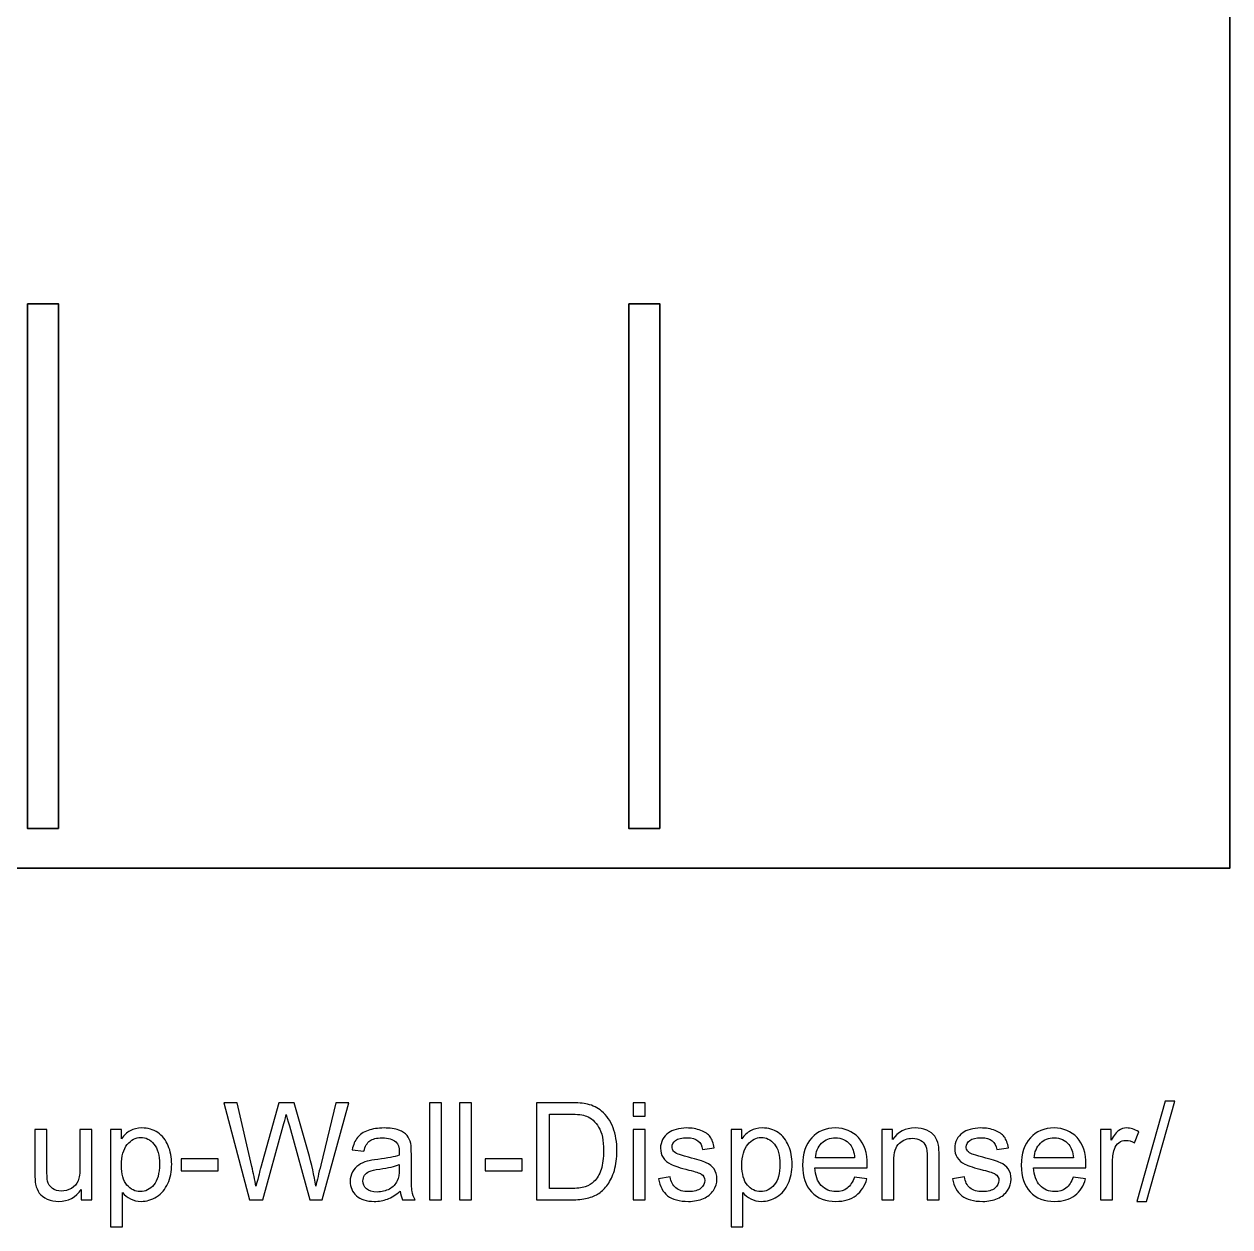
# Model space of a CAD drawing. Header units: centimetres. Extents: x -25 to 25, y -18.5 to 14.8.
# Drawn here: x 12.65 to 25.01, y -18.51 to -6.18 of the extents above; entities that cross this region are included whole.
import ezdxf

# ---------------------------------------------------------------- set-up
doc = ezdxf.new("R2010")
doc.units = ezdxf.units.CM
doc.header["$MEASUREMENT"] = 0
doc.layers.add('layer 1', color=7, linetype='Continuous')

msp = doc.modelspace()

# ---------------------------------------------------------------- linework, layer by layer
at = {"layer": 'layer 1', "color": 242, "lineweight": 35}
for points in [[(0.67501, 11.82863), (0.67501, 11.82863), (25.0088, 11.82863), (25.0088, 11.82863), (25.0088, 11.82863), (25.0088, 11.82863), (25.0088, -14.82707), (25.0088, -14.82707), (25.0088, -14.82707), (25.0088, -14.82707), (0.67501, -14.82707), (0.67501, -14.82707), (0.67501, -14.82707), (0.67501, -14.82707), (0.67501, 11.82863), (0.67501, 11.82863)], [(12.68304, -9.04319), (12.68304, -9.04319), (13.00078, -9.04319), (13.00078, -9.04319), (13.00078, -9.04319), (13.00078, -9.04319), (13.00078, -14.42004), (13.00078, -14.42004), (13.00078, -14.42004), (13.00078, -14.42004), (12.68304, -14.42004), (12.68304, -14.42004), (12.68304, -14.42004), (12.68304, -14.42004), (12.68304, -9.04319), (12.68304, -9.04319)], [(18.84717, -9.04319), (18.84717, -9.04319), (19.1649, -9.04319), (19.1649, -9.04319), (19.1649, -9.04319), (19.1649, -9.04319), (19.1649, -14.42004), (19.1649, -14.42004), (19.1649, -14.42004), (19.1649, -14.42004), (18.84717, -14.42004), (18.84717, -14.42004), (18.84717, -14.42004), (18.84717, -14.42004), (18.84717, -9.04319), (18.84717, -9.04319)]]:
    msp.add_open_spline(points, degree=3, knots=[0, 0, 0, 0, 0.2, 0.2, 0.2, 0.2, 0.4, 0.4, 0.4, 0.4, 0.6, 0.6, 0.6, 0.6, 1, 1, 1, 1], dxfattribs=at)
at = {"layer": 'layer 1', "color": 250}
for points, knots in [([(14.95903, -18.22838), (14.95903, -18.22838), (14.69692, -17.23277), (14.69692, -17.23277), (14.69692, -17.23277), (14.69692, -17.23277), (14.83365, -17.23277), (14.83365, -17.23277), (14.83365, -17.23277), (14.83365, -17.23277), (14.9829, -17.88562), (14.9829, -17.88562), (14.9829, -17.88562), (14.99912, -17.95398), (15.01349, -18.02189), (15.02577, -18.0891), (15.02577, -18.0891), (15.05196, -17.98295), (15.06726, -17.92177), (15.07166, -17.90555), (15.07166, -17.90555), (15.07166, -17.90555), (15.25985, -17.23277), (15.25985, -17.23277), (15.25985, -17.23277), (15.25985, -17.23277), (15.4186, -17.23277), (15.4186, -17.23277), (15.4186, -17.23277), (15.4186, -17.23277), (15.56136, -17.73683), (15.56136, -17.73683), (15.56136, -17.73683), (15.59635, -17.86198), (15.62231, -17.97948), (15.63899, -18.0891), (15.63899, -18.0891), (15.6522, -18.02629), (15.66912, -17.95422), (15.68975, -17.87287), (15.68975, -17.87287), (15.68975, -17.87287), (15.84525, -17.23277), (15.84525, -17.23277), (15.84525, -17.23277), (15.84525, -17.23277), (15.97759, -17.23277), (15.97759, -17.23277), (15.97759, -17.23277), (15.97759, -17.23277), (15.70504, -18.22838), (15.70504, -18.22838), (15.70504, -18.22838), (15.70504, -18.22838), (15.57688, -18.22838), (15.57688, -18.22838), (15.57688, -18.22838), (15.57688, -18.22838), (15.36807, -17.46985), (15.36807, -17.46985), (15.36807, -17.46985), (15.35046, -17.40635), (15.3398, -17.36742), (15.33586, -17.35305), (15.33586, -17.35305), (15.3245, -17.39847), (15.31431, -17.43741), (15.3055, -17.46962), (15.3055, -17.46962), (15.3055, -17.46962), (15.09669, -18.22838), (15.09669, -18.22838), (15.09669, -18.22838), (15.09669, -18.22838), (14.95903, -18.22838), (14.95903, -18.22838)], [0, 0, 0, 0, 0.05, 0.05, 0.05, 0.05, 0.1, 0.1, 0.1, 0.1, 0.15, 0.15, 0.15, 0.15, 0.2, 0.2, 0.2, 0.2, 0.25, 0.25, 0.25, 0.25, 0.3, 0.3, 0.3, 0.3, 0.35, 0.35, 0.35, 0.35, 0.4, 0.4, 0.4, 0.4, 0.45, 0.45, 0.45, 0.45, 0.5, 0.5, 0.5, 0.5, 0.55, 0.55, 0.55, 0.55, 0.6, 0.6, 0.6, 0.6, 0.65, 0.65, 0.65, 0.65, 0.7, 0.7, 0.7, 0.7, 0.75, 0.75, 0.75, 0.75, 0.8, 0.8, 0.8, 0.8, 0.85, 0.85, 0.85, 0.85, 0.9, 0.9, 0.9, 0.9, 1, 1, 1, 1]), ([(16.80332, -18.22838), (16.80332, -18.22838), (16.80332, -17.23277), (16.80332, -17.23277), (16.80332, -17.23277), (16.80332, -17.23277), (16.92569, -17.23277), (16.92569, -17.23277), (16.92569, -17.23277), (16.92569, -17.23277), (16.92569, -18.22838), (16.92569, -18.22838), (16.92569, -18.22838), (16.92569, -18.22838), (16.80332, -18.22838), (16.80332, -18.22838)], [0, 0, 0, 0, 0.2, 0.2, 0.2, 0.2, 0.4, 0.4, 0.4, 0.4, 0.6, 0.6, 0.6, 0.6, 1, 1, 1, 1]), ([(17.11225, -18.22838), (17.11225, -18.22838), (17.11225, -17.23277), (17.11225, -17.23277), (17.11225, -17.23277), (17.11225, -17.23277), (17.23462, -17.23277), (17.23462, -17.23277), (17.23462, -17.23277), (17.23462, -17.23277), (17.23462, -18.22838), (17.23462, -18.22838), (17.23462, -18.22838), (17.23462, -18.22838), (17.11225, -18.22838), (17.11225, -18.22838)], [0, 0, 0, 0, 0.2, 0.2, 0.2, 0.2, 0.4, 0.4, 0.4, 0.4, 0.6, 0.6, 0.6, 0.6, 1, 1, 1, 1]), ([(17.9023, -18.22838), (17.9023, -18.22838), (17.9023, -17.23277), (17.9023, -17.23277), (17.9023, -17.23277), (17.9023, -17.23277), (18.24529, -17.23277), (18.24529, -17.23277), (18.24529, -17.23277), (18.3227, -17.23277), (18.3818, -17.2374), (18.42259, -17.2469), (18.42259, -17.2469), (18.4796, -17.26011), (18.52827, -17.28399), (18.56859, -17.31828), (18.56859, -17.31828), (18.6212, -17.36278), (18.66037, -17.41933), (18.68632, -17.48839), (18.68632, -17.48839), (18.71251, -17.55745), (18.72549, -17.63648), (18.72549, -17.72524), (18.72549, -17.72524), (18.72549, -17.8008), (18.71668, -17.86777), (18.69907, -17.92617), (18.69907, -17.92617), (18.68145, -17.98458), (18.65874, -18.03301), (18.63116, -18.07125), (18.63116, -18.07125), (18.60335, -18.10949), (18.57323, -18.13962), (18.54032, -18.1614), (18.54032, -18.1614), (18.50764, -18.18342), (18.46801, -18.20011), (18.42166, -18.21146), (18.42166, -18.21146), (18.37508, -18.22282), (18.32177, -18.22838), (18.26152, -18.22838), (18.26152, -18.22838), (18.26152, -18.22838), (17.9023, -18.22838), (17.9023, -18.22838)], [0, 0, 0, 0, 0.07692308, 0.07692308, 0.07692308, 0.07692308, 0.15384615, 0.15384615, 0.15384615, 0.15384615, 0.23076923, 0.23076923, 0.23076923, 0.23076923, 0.30769231, 0.30769231, 0.30769231, 0.30769231, 0.38461538, 0.38461538, 0.38461538, 0.38461538, 0.46153846, 0.46153846, 0.46153846, 0.46153846, 0.53846154, 0.53846154, 0.53846154, 0.53846154, 0.61538462, 0.61538462, 0.61538462, 0.61538462, 0.69230769, 0.69230769, 0.69230769, 0.69230769, 0.76923077, 0.76923077, 0.76923077, 0.76923077, 0.84615385, 0.84615385, 0.84615385, 0.84615385, 1, 1, 1, 1]), ([(18.89119, -17.37182), (18.89119, -17.37182), (18.89119, -17.23277), (18.89119, -17.23277), (18.89119, -17.23277), (18.89119, -17.23277), (19.01356, -17.23277), (19.01356, -17.23277), (19.01356, -17.23277), (19.01356, -17.23277), (19.01356, -17.37182), (19.01356, -17.37182), (19.01356, -17.37182), (19.01356, -17.37182), (18.89119, -17.37182), (18.89119, -17.37182)], [0, 0, 0, 0, 0.2, 0.2, 0.2, 0.2, 0.4, 0.4, 0.4, 0.4, 0.6, 0.6, 0.6, 0.6, 1, 1, 1, 1]), ([(24.05535, -18.24507), (24.05535, -18.24507), (24.34458, -17.21608), (24.34458, -17.21608), (24.34458, -17.21608), (24.34458, -17.21608), (24.44307, -17.21608), (24.44307, -17.21608), (24.44307, -17.21608), (24.44307, -17.21608), (24.15385, -18.24507), (24.15385, -18.24507), (24.15385, -18.24507), (24.15385, -18.24507), (24.05535, -18.24507), (24.05535, -18.24507)], [0, 0, 0, 0, 0.2, 0.2, 0.2, 0.2, 0.4, 0.4, 0.4, 0.4, 0.6, 0.6, 0.6, 0.6, 1, 1, 1, 1]), ([(18.0344, -18.11158), (18.0344, -18.11158), (18.24669, -18.11158), (18.24669, -18.11158), (18.24669, -18.11158), (18.31227, -18.11158), (18.36372, -18.10555), (18.40103, -18.09327), (18.40103, -18.09327), (18.43835, -18.08098), (18.46801, -18.06384), (18.49026, -18.04159), (18.49026, -18.04159), (18.52131, -18.0103), (18.54565, -17.96812), (18.56303, -17.91528), (18.56303, -17.91528), (18.58041, -17.86244), (18.58922, -17.79848), (18.58922, -17.72316), (18.58922, -17.72316), (18.58922, -17.61887), (18.57207, -17.53868), (18.538, -17.4826), (18.538, -17.4826), (18.50393, -17.42651), (18.46245, -17.38897), (18.41355, -17.36997), (18.41355, -17.36997), (18.37832, -17.35629), (18.32154, -17.34957), (18.24321, -17.34957), (18.24321, -17.34957), (18.24321, -17.34957), (18.0344, -17.34957), (18.0344, -17.34957), (18.0344, -17.34957), (18.0344, -17.34957), (18.0344, -18.11158), (18.0344, -18.11158)], [0, 0, 0, 0, 0.09090909, 0.09090909, 0.09090909, 0.09090909, 0.18181818, 0.18181818, 0.18181818, 0.18181818, 0.27272727, 0.27272727, 0.27272727, 0.27272727, 0.36363636, 0.36363636, 0.36363636, 0.36363636, 0.45454545, 0.45454545, 0.45454545, 0.45454545, 0.54545455, 0.54545455, 0.54545455, 0.54545455, 0.63636364, 0.63636364, 0.63636364, 0.63636364, 0.72727273, 0.72727273, 0.72727273, 0.72727273, 0.81818182, 0.81818182, 0.81818182, 0.81818182, 1, 1, 1, 1]), ([(13.23363, -18.22838), (13.23363, -18.22838), (13.23363, -18.12108), (13.23363, -18.12108), (13.23363, -18.12108), (13.17755, -18.20289), (13.10153, -18.24368), (13.00535, -18.24368), (13.00535, -18.24368), (12.96294, -18.24368), (12.92331, -18.23556), (12.88646, -18.21934), (12.88646, -18.21934), (12.84962, -18.20289), (12.82227, -18.18249), (12.80442, -18.15793), (12.80442, -18.15793), (12.78658, -18.13313), (12.77406, -18.103), (12.76688, -18.06731), (12.76688, -18.06731), (12.76201, -18.04321), (12.75946, -18.0052), (12.75946, -17.95329), (12.75946, -17.95329), (12.75946, -17.95329), (12.75946, -17.5067), (12.75946, -17.5067), (12.75946, -17.5067), (12.75946, -17.5067), (12.88183, -17.5067), (12.88183, -17.5067), (12.88183, -17.5067), (12.88183, -17.5067), (12.88183, -17.90601), (12.88183, -17.90601), (12.88183, -17.90601), (12.88183, -17.96974), (12.88438, -18.01285), (12.88925, -18.03487), (12.88925, -18.03487), (12.89689, -18.06708), (12.91312, -18.09211), (12.93815, -18.11042), (12.93815, -18.11042), (12.96294, -18.12873), (12.99353, -18.138), (13.03015, -18.138), (13.03015, -18.138), (13.06677, -18.138), (13.10107, -18.12873), (13.13305, -18.10995), (13.13305, -18.10995), (13.16503, -18.09118), (13.18774, -18.06546), (13.20119, -18.03324), (13.20119, -18.03324), (13.2144, -18.00103), (13.22112, -17.95398), (13.22112, -17.89257), (13.22112, -17.89257), (13.22112, -17.89257), (13.22112, -17.5067), (13.22112, -17.5067), (13.22112, -17.5067), (13.22112, -17.5067), (13.34348, -17.5067), (13.34348, -17.5067), (13.34348, -17.5067), (13.34348, -17.5067), (13.34348, -18.22838), (13.34348, -18.22838), (13.34348, -18.22838), (13.34348, -18.22838), (13.23363, -18.22838), (13.23363, -18.22838)], [0, 0, 0, 0, 0.05, 0.05, 0.05, 0.05, 0.1, 0.1, 0.1, 0.1, 0.15, 0.15, 0.15, 0.15, 0.2, 0.2, 0.2, 0.2, 0.25, 0.25, 0.25, 0.25, 0.3, 0.3, 0.3, 0.3, 0.35, 0.35, 0.35, 0.35, 0.4, 0.4, 0.4, 0.4, 0.45, 0.45, 0.45, 0.45, 0.5, 0.5, 0.5, 0.5, 0.55, 0.55, 0.55, 0.55, 0.6, 0.6, 0.6, 0.6, 0.65, 0.65, 0.65, 0.65, 0.7, 0.7, 0.7, 0.7, 0.75, 0.75, 0.75, 0.75, 0.8, 0.8, 0.8, 0.8, 0.85, 0.85, 0.85, 0.85, 0.9, 0.9, 0.9, 0.9, 1, 1, 1, 1]), ([(13.5356, -18.50509), (13.5356, -18.50509), (13.5356, -17.5067), (13.5356, -17.5067), (13.5356, -17.5067), (13.5356, -17.5067), (13.64685, -17.5067), (13.64685, -17.5067), (13.64685, -17.5067), (13.64685, -17.5067), (13.64685, -17.60149), (13.64685, -17.60149), (13.64685, -17.60149), (13.67303, -17.56487), (13.7027, -17.53729), (13.73584, -17.51898), (13.73584, -17.51898), (13.76875, -17.50067), (13.80884, -17.4914), (13.85589, -17.4914), (13.85589, -17.4914), (13.91753, -17.4914), (13.97176, -17.50716), (14.01881, -17.53891), (14.01881, -17.53891), (14.06586, -17.57043), (14.10131, -17.61516), (14.12542, -17.67264), (14.12542, -17.67264), (14.14929, -17.73034), (14.16134, -17.79338), (14.16134, -17.86221), (14.16134, -17.86221), (14.16134, -17.93568), (14.14813, -18.00196), (14.12171, -18.06105), (14.12171, -18.06105), (14.09529, -18.11992), (14.05682, -18.16511), (14.0063, -18.19663), (14.0063, -18.19663), (13.956, -18.22792), (13.90293, -18.24368), (13.84731, -18.24368), (13.84731, -18.24368), (13.80652, -18.24368), (13.76991, -18.2351), (13.73769, -18.21795), (13.73769, -18.21795), (13.70525, -18.2008), (13.67883, -18.17925), (13.65797, -18.15306), (13.65797, -18.15306), (13.65797, -18.15306), (13.65797, -18.50509), (13.65797, -18.50509), (13.65797, -18.50509), (13.65797, -18.50509), (13.5356, -18.50509), (13.5356, -18.50509)], [0, 0, 0, 0, 0.0625, 0.0625, 0.0625, 0.0625, 0.125, 0.125, 0.125, 0.125, 0.1875, 0.1875, 0.1875, 0.1875, 0.25, 0.25, 0.25, 0.25, 0.3125, 0.3125, 0.3125, 0.3125, 0.375, 0.375, 0.375, 0.375, 0.4375, 0.4375, 0.4375, 0.4375, 0.5, 0.5, 0.5, 0.5, 0.5625, 0.5625, 0.5625, 0.5625, 0.625, 0.625, 0.625, 0.625, 0.6875, 0.6875, 0.6875, 0.6875, 0.75, 0.75, 0.75, 0.75, 0.8125, 0.8125, 0.8125, 0.8125, 0.875, 0.875, 0.875, 0.875, 1, 1, 1, 1]), ([(16.50413, -18.138), (16.45871, -18.1767), (16.41491, -18.20381), (16.37296, -18.21981), (16.37296, -18.21981), (16.33101, -18.2358), (16.28605, -18.24368), (16.23785, -18.24368), (16.23785, -18.24368), (16.15859, -18.24368), (16.09764, -18.22444), (16.05499, -18.18574), (16.05499, -18.18574), (16.01235, -18.14727), (15.99103, -18.0979), (15.99103, -18.03788), (15.99103, -18.03788), (15.99103, -18.00265), (15.99914, -17.97044), (16.01513, -17.94124), (16.01513, -17.94124), (16.03135, -17.91204), (16.05244, -17.88886), (16.0784, -17.87125), (16.0784, -17.87125), (16.10459, -17.85363), (16.13379, -17.84019), (16.16647, -17.83115), (16.16647, -17.83115), (16.19057, -17.8249), (16.22695, -17.81887), (16.27539, -17.81285), (16.27539, -17.81285), (16.37412, -17.80126), (16.44712, -17.78712), (16.4937, -17.7709), (16.4937, -17.7709), (16.49417, -17.75421), (16.4944, -17.74355), (16.4944, -17.73915), (16.4944, -17.73915), (16.4944, -17.68955), (16.48281, -17.65456), (16.45963, -17.63416), (16.45963, -17.63416), (16.42835, -17.60659), (16.38176, -17.59291), (16.32012, -17.59291), (16.32012, -17.59291), (16.26241, -17.59291), (16.21977, -17.60311), (16.19242, -17.62327), (16.19242, -17.62327), (16.16484, -17.64343), (16.14468, -17.67912), (16.13147, -17.73057), (16.13147, -17.73057), (16.13147, -17.73057), (16.01189, -17.71389), (16.01189, -17.71389), (16.01189, -17.71389), (16.02278, -17.66267), (16.04062, -17.62119), (16.06565, -17.58967), (16.06565, -17.58967), (16.09068, -17.55815), (16.12684, -17.53405), (16.17411, -17.5169), (16.17411, -17.5169), (16.22116, -17.49998), (16.27609, -17.4914), (16.3382, -17.4914), (16.3382, -17.4914), (16.39984, -17.4914), (16.45013, -17.49859), (16.48883, -17.51319), (16.48883, -17.51319), (16.52731, -17.52779), (16.55581, -17.54587), (16.57389, -17.56788), (16.57389, -17.56788), (16.59197, -17.5899), (16.60471, -17.61771), (16.61213, -17.65131), (16.61213, -17.65131), (16.61607, -17.67217), (16.61815, -17.70972), (16.61815, -17.76371), (16.61815, -17.76371), (16.61815, -17.76371), (16.61815, -17.92594), (16.61815, -17.92594), (16.61815, -17.92594), (16.61815, -18.03927), (16.6207, -18.11088), (16.6258, -18.14124), (16.6258, -18.14124), (16.63067, -18.1716), (16.64087, -18.20057), (16.6557, -18.22838), (16.6557, -18.22838), (16.6557, -18.22838), (16.52777, -18.22838), (16.52777, -18.22838), (16.52777, -18.22838), (16.51549, -18.20266), (16.50761, -18.17253), (16.50413, -18.138)], [0, 0, 0, 0, 0.03571429, 0.03571429, 0.03571429, 0.03571429, 0.07142857, 0.07142857, 0.07142857, 0.07142857, 0.10714286, 0.10714286, 0.10714286, 0.10714286, 0.14285714, 0.14285714, 0.14285714, 0.14285714, 0.17857143, 0.17857143, 0.17857143, 0.17857143, 0.21428571, 0.21428571, 0.21428571, 0.21428571, 0.25, 0.25, 0.25, 0.25, 0.28571429, 0.28571429, 0.28571429, 0.28571429, 0.32142857, 0.32142857, 0.32142857, 0.32142857, 0.35714286, 0.35714286, 0.35714286, 0.35714286, 0.39285714, 0.39285714, 0.39285714, 0.39285714, 0.42857143, 0.42857143, 0.42857143, 0.42857143, 0.46428571, 0.46428571, 0.46428571, 0.46428571, 0.5, 0.5, 0.5, 0.5, 0.53571429, 0.53571429, 0.53571429, 0.53571429, 0.57142857, 0.57142857, 0.57142857, 0.57142857, 0.60714286, 0.60714286, 0.60714286, 0.60714286, 0.64285714, 0.64285714, 0.64285714, 0.64285714, 0.67857143, 0.67857143, 0.67857143, 0.67857143, 0.71428571, 0.71428571, 0.71428571, 0.71428571, 0.75, 0.75, 0.75, 0.75, 0.78571429, 0.78571429, 0.78571429, 0.78571429, 0.82142857, 0.82142857, 0.82142857, 0.82142857, 0.85714286, 0.85714286, 0.85714286, 0.85714286, 0.89285714, 0.89285714, 0.89285714, 0.89285714, 0.92857143, 0.92857143, 0.92857143, 0.92857143, 1, 1, 1, 1]), ([(18.89119, -18.22838), (18.89119, -18.22838), (18.89119, -17.5067), (18.89119, -17.5067), (18.89119, -17.5067), (18.89119, -17.5067), (19.01356, -17.5067), (19.01356, -17.5067), (19.01356, -17.5067), (19.01356, -17.5067), (19.01356, -18.22838), (19.01356, -18.22838), (19.01356, -18.22838), (19.01356, -18.22838), (18.89119, -18.22838), (18.89119, -18.22838)], [0, 0, 0, 0, 0.2, 0.2, 0.2, 0.2, 0.4, 0.4, 0.4, 0.4, 0.6, 0.6, 0.6, 0.6, 1, 1, 1, 1]), ([(19.15146, -18.01285), (19.15146, -18.01285), (19.27243, -17.99338), (19.27243, -17.99338), (19.27243, -17.99338), (19.27915, -18.04182), (19.29816, -18.0789), (19.32921, -18.10486), (19.32921, -18.10486), (19.36027, -18.13058), (19.40384, -18.14356), (19.45946, -18.14356), (19.45946, -18.14356), (19.51577, -18.14356), (19.55749, -18.1322), (19.58483, -18.10926), (19.58483, -18.10926), (19.61195, -18.08655), (19.62562, -18.05966), (19.62562, -18.02884), (19.62562, -18.02884), (19.62562, -18.00126), (19.61334, -17.97948), (19.58901, -17.96372), (19.58901, -17.96372), (19.57186, -17.95283), (19.53014, -17.93915), (19.46386, -17.92223), (19.46386, -17.92223), (19.3744, -17.89975), (19.31252, -17.88029), (19.27776, -17.86383), (19.27776, -17.86383), (19.24323, -17.84715), (19.21704, -17.82443), (19.1992, -17.79523), (19.1992, -17.79523), (19.18135, -17.76626), (19.17231, -17.73405), (19.17231, -17.69882), (19.17231, -17.69882), (19.17231, -17.66661), (19.17973, -17.63695), (19.19433, -17.6096), (19.19433, -17.6096), (19.20916, -17.58225), (19.22909, -17.55954), (19.25435, -17.54146), (19.25435, -17.54146), (19.27336, -17.52756), (19.29931, -17.51574), (19.33199, -17.506), (19.33199, -17.506), (19.3649, -17.49627), (19.3999, -17.4914), (19.43744, -17.4914), (19.43744, -17.4914), (19.49399, -17.4914), (19.54358, -17.49952), (19.58623, -17.51597), (19.58623, -17.51597), (19.6291, -17.53219), (19.66062, -17.55444), (19.68101, -17.58225), (19.68101, -17.58225), (19.70118, -17.61029), (19.71531, -17.64761), (19.72296, -17.69442), (19.72296, -17.69442), (19.72296, -17.69442), (19.60338, -17.71111), (19.60338, -17.71111), (19.60338, -17.71111), (19.59804, -17.67356), (19.58229, -17.64413), (19.55633, -17.62304), (19.55633, -17.62304), (19.53037, -17.60195), (19.49376, -17.59152), (19.44625, -17.59152), (19.44625, -17.59152), (19.39039, -17.59152), (19.3503, -17.60079), (19.32643, -17.61933), (19.32643, -17.61933), (19.30256, -17.63787), (19.29051, -17.65966), (19.29051, -17.68445), (19.29051, -17.68445), (19.29051, -17.70021), (19.29537, -17.71458), (19.30534, -17.72733), (19.30534, -17.72733), (19.31531, -17.74031), (19.33083, -17.7512), (19.35215, -17.75977), (19.35215, -17.75977), (19.36444, -17.76441), (19.40013, -17.77484), (19.45992, -17.79106), (19.45992, -17.79106), (19.54613, -17.81401), (19.60639, -17.83301), (19.64069, -17.84761), (19.64069, -17.84761), (19.67499, -17.86221), (19.70187, -17.88376), (19.72134, -17.91157), (19.72134, -17.91157), (19.74104, -17.93962), (19.75077, -17.97438), (19.75077, -18.01609), (19.75077, -18.01609), (19.75077, -18.05665), (19.73895, -18.09489), (19.71508, -18.13081), (19.71508, -18.13081), (19.69121, -18.16673), (19.65691, -18.19454), (19.61218, -18.21424), (19.61218, -18.21424), (19.56722, -18.23394), (19.51647, -18.24368), (19.45992, -18.24368), (19.45992, -18.24368), (19.36629, -18.24368), (19.29468, -18.22421), (19.24555, -18.18551), (19.24555, -18.18551), (19.19642, -18.14657), (19.16513, -18.0891), (19.15146, -18.01285)], [0, 0, 0, 0, 0.02941176, 0.02941176, 0.02941176, 0.02941176, 0.05882353, 0.05882353, 0.05882353, 0.05882353, 0.08823529, 0.08823529, 0.08823529, 0.08823529, 0.11764706, 0.11764706, 0.11764706, 0.11764706, 0.14705882, 0.14705882, 0.14705882, 0.14705882, 0.17647059, 0.17647059, 0.17647059, 0.17647059, 0.20588235, 0.20588235, 0.20588235, 0.20588235, 0.23529412, 0.23529412, 0.23529412, 0.23529412, 0.26470588, 0.26470588, 0.26470588, 0.26470588, 0.29411765, 0.29411765, 0.29411765, 0.29411765, 0.32352941, 0.32352941, 0.32352941, 0.32352941, 0.35294118, 0.35294118, 0.35294118, 0.35294118, 0.38235294, 0.38235294, 0.38235294, 0.38235294, 0.41176471, 0.41176471, 0.41176471, 0.41176471, 0.44117647, 0.44117647, 0.44117647, 0.44117647, 0.47058824, 0.47058824, 0.47058824, 0.47058824, 0.5, 0.5, 0.5, 0.5, 0.52941176, 0.52941176, 0.52941176, 0.52941176, 0.55882353, 0.55882353, 0.55882353, 0.55882353, 0.58823529, 0.58823529, 0.58823529, 0.58823529, 0.61764706, 0.61764706, 0.61764706, 0.61764706, 0.64705882, 0.64705882, 0.64705882, 0.64705882, 0.67647059, 0.67647059, 0.67647059, 0.67647059, 0.70588235, 0.70588235, 0.70588235, 0.70588235, 0.73529412, 0.73529412, 0.73529412, 0.73529412, 0.76470588, 0.76470588, 0.76470588, 0.76470588, 0.79411765, 0.79411765, 0.79411765, 0.79411765, 0.82352941, 0.82352941, 0.82352941, 0.82352941, 0.85294118, 0.85294118, 0.85294118, 0.85294118, 0.88235294, 0.88235294, 0.88235294, 0.88235294, 0.91176471, 0.91176471, 0.91176471, 0.91176471, 0.94117647, 0.94117647, 0.94117647, 0.94117647, 1, 1, 1, 1]), ([(19.89538, -18.50509), (19.89538, -18.50509), (19.89538, -17.5067), (19.89538, -17.5067), (19.89538, -17.5067), (19.89538, -17.5067), (20.00663, -17.5067), (20.00663, -17.5067), (20.00663, -17.5067), (20.00663, -17.5067), (20.00663, -17.60149), (20.00663, -17.60149), (20.00663, -17.60149), (20.03281, -17.56487), (20.06248, -17.53729), (20.09562, -17.51898), (20.09562, -17.51898), (20.12853, -17.50067), (20.16862, -17.4914), (20.21567, -17.4914), (20.21567, -17.4914), (20.27731, -17.4914), (20.33154, -17.50716), (20.37859, -17.53891), (20.37859, -17.53891), (20.42564, -17.57043), (20.46109, -17.61516), (20.4852, -17.67264), (20.4852, -17.67264), (20.50907, -17.73034), (20.52112, -17.79338), (20.52112, -17.86221), (20.52112, -17.86221), (20.52112, -17.93568), (20.50791, -18.00196), (20.48149, -18.06105), (20.48149, -18.06105), (20.45507, -18.11992), (20.4166, -18.16511), (20.36608, -18.19663), (20.36608, -18.19663), (20.31578, -18.22792), (20.26271, -18.24368), (20.20709, -18.24368), (20.20709, -18.24368), (20.1663, -18.24368), (20.12969, -18.2351), (20.09747, -18.21795), (20.09747, -18.21795), (20.06503, -18.2008), (20.03861, -18.17925), (20.01775, -18.15306), (20.01775, -18.15306), (20.01775, -18.15306), (20.01775, -18.50509), (20.01775, -18.50509), (20.01775, -18.50509), (20.01775, -18.50509), (19.89538, -18.50509), (19.89538, -18.50509)], [0, 0, 0, 0, 0.0625, 0.0625, 0.0625, 0.0625, 0.125, 0.125, 0.125, 0.125, 0.1875, 0.1875, 0.1875, 0.1875, 0.25, 0.25, 0.25, 0.25, 0.3125, 0.3125, 0.3125, 0.3125, 0.375, 0.375, 0.375, 0.375, 0.4375, 0.4375, 0.4375, 0.4375, 0.5, 0.5, 0.5, 0.5, 0.5625, 0.5625, 0.5625, 0.5625, 0.625, 0.625, 0.625, 0.625, 0.6875, 0.6875, 0.6875, 0.6875, 0.75, 0.75, 0.75, 0.75, 0.8125, 0.8125, 0.8125, 0.8125, 0.875, 0.875, 0.875, 0.875, 1, 1, 1, 1]), ([(21.16099, -17.99477), (21.16099, -17.99477), (21.28753, -18.01146), (21.28753, -18.01146), (21.28753, -18.01146), (21.26783, -18.08492), (21.23098, -18.14217), (21.17721, -18.18272), (21.17721, -18.18272), (21.12344, -18.22328), (21.05485, -18.24368), (20.97118, -18.24368), (20.97118, -18.24368), (20.86597, -18.24368), (20.78254, -18.21123), (20.72089, -18.14634), (20.72089, -18.14634), (20.65924, -18.08168), (20.62842, -17.9906), (20.62842, -17.87357), (20.62842, -17.87357), (20.62842, -17.75259), (20.65947, -17.6585), (20.72182, -17.59175), (20.72182, -17.59175), (20.78416, -17.52478), (20.86504, -17.4914), (20.96446, -17.4914), (20.96446, -17.4914), (21.06064, -17.4914), (21.1392, -17.52408), (21.20015, -17.58967), (21.20015, -17.58967), (21.26111, -17.65525), (21.2917, -17.74749), (21.2917, -17.86638), (21.2917, -17.86638), (21.2917, -17.87357), (21.29147, -17.88446), (21.291, -17.89883), (21.291, -17.89883), (21.291, -17.89883), (20.75357, -17.89883), (20.75357, -17.89883), (20.75357, -17.89883), (20.7582, -17.97785), (20.78045, -18.03857), (20.82077, -18.08052), (20.82077, -18.08052), (20.86087, -18.12247), (20.91116, -18.14356), (20.97118, -18.14356), (20.97118, -18.14356), (21.01591, -18.14356), (21.05415, -18.13174), (21.08567, -18.1081), (21.08567, -18.1081), (21.11742, -18.08446), (21.14245, -18.04669), (21.16099, -17.99477)], [0, 0, 0, 0, 0.0625, 0.0625, 0.0625, 0.0625, 0.125, 0.125, 0.125, 0.125, 0.1875, 0.1875, 0.1875, 0.1875, 0.25, 0.25, 0.25, 0.25, 0.3125, 0.3125, 0.3125, 0.3125, 0.375, 0.375, 0.375, 0.375, 0.4375, 0.4375, 0.4375, 0.4375, 0.5, 0.5, 0.5, 0.5, 0.5625, 0.5625, 0.5625, 0.5625, 0.625, 0.625, 0.625, 0.625, 0.6875, 0.6875, 0.6875, 0.6875, 0.75, 0.75, 0.75, 0.75, 0.8125, 0.8125, 0.8125, 0.8125, 0.875, 0.875, 0.875, 0.875, 1, 1, 1, 1]), ([(21.4421, -18.22838), (21.4421, -18.22838), (21.4421, -17.5067), (21.4421, -17.5067), (21.4421, -17.5067), (21.4421, -17.5067), (21.55196, -17.5067), (21.55196, -17.5067), (21.55196, -17.5067), (21.55196, -17.5067), (21.55196, -17.60914), (21.55196, -17.60914), (21.55196, -17.60914), (21.6048, -17.53057), (21.68127, -17.4914), (21.78116, -17.4914), (21.78116, -17.4914), (21.82473, -17.4914), (21.86459, -17.49928), (21.90098, -17.51481), (21.90098, -17.51481), (21.93736, -17.53034), (21.96471, -17.55097), (21.98278, -17.57623), (21.98278, -17.57623), (22.00086, -17.60149), (22.01361, -17.63162), (22.02079, -17.66638), (22.02079, -17.66638), (22.0252, -17.68909), (22.02751, -17.72872), (22.02751, -17.78527), (22.02751, -17.78527), (22.02751, -17.78527), (22.02751, -18.22838), (22.02751, -18.22838), (22.02751, -18.22838), (22.02751, -18.22838), (21.90515, -18.22838), (21.90515, -18.22838), (21.90515, -18.22838), (21.90515, -18.22838), (21.90515, -17.7899), (21.90515, -17.7899), (21.90515, -17.7899), (21.90515, -17.74008), (21.90051, -17.70276), (21.89101, -17.6782), (21.89101, -17.6782), (21.88151, -17.65363), (21.86459, -17.63393), (21.84049, -17.6191), (21.84049, -17.6191), (21.81639, -17.6045), (21.78788, -17.59708), (21.75543, -17.59708), (21.75543, -17.59708), (21.70352, -17.59708), (21.65879, -17.61354), (21.62102, -17.64668), (21.62102, -17.64668), (21.58324, -17.67959), (21.56447, -17.74239), (21.56447, -17.83463), (21.56447, -17.83463), (21.56447, -17.83463), (21.56447, -18.22838), (21.56447, -18.22838), (21.56447, -18.22838), (21.56447, -18.22838), (21.4421, -18.22838), (21.4421, -18.22838)], [0, 0, 0, 0, 0.05263158, 0.05263158, 0.05263158, 0.05263158, 0.10526316, 0.10526316, 0.10526316, 0.10526316, 0.15789474, 0.15789474, 0.15789474, 0.15789474, 0.21052632, 0.21052632, 0.21052632, 0.21052632, 0.26315789, 0.26315789, 0.26315789, 0.26315789, 0.31578947, 0.31578947, 0.31578947, 0.31578947, 0.36842105, 0.36842105, 0.36842105, 0.36842105, 0.42105263, 0.42105263, 0.42105263, 0.42105263, 0.47368421, 0.47368421, 0.47368421, 0.47368421, 0.52631579, 0.52631579, 0.52631579, 0.52631579, 0.57894737, 0.57894737, 0.57894737, 0.57894737, 0.63157895, 0.63157895, 0.63157895, 0.63157895, 0.68421053, 0.68421053, 0.68421053, 0.68421053, 0.73684211, 0.73684211, 0.73684211, 0.73684211, 0.78947368, 0.78947368, 0.78947368, 0.78947368, 0.84210526, 0.84210526, 0.84210526, 0.84210526, 0.89473684, 0.89473684, 0.89473684, 0.89473684, 1, 1, 1, 1]), ([(22.1668, -18.01285), (22.1668, -18.01285), (22.28777, -17.99338), (22.28777, -17.99338), (22.28777, -17.99338), (22.29449, -18.04182), (22.3135, -18.0789), (22.34455, -18.10486), (22.34455, -18.10486), (22.37561, -18.13058), (22.41918, -18.14356), (22.4748, -18.14356), (22.4748, -18.14356), (22.53111, -18.14356), (22.57283, -18.1322), (22.60017, -18.10926), (22.60017, -18.10926), (22.62729, -18.08655), (22.64096, -18.05966), (22.64096, -18.02884), (22.64096, -18.02884), (22.64096, -18.00126), (22.62868, -17.97948), (22.60435, -17.96372), (22.60435, -17.96372), (22.5872, -17.95283), (22.54548, -17.93915), (22.4792, -17.92223), (22.4792, -17.92223), (22.38974, -17.89975), (22.32786, -17.88029), (22.2931, -17.86383), (22.2931, -17.86383), (22.25857, -17.84715), (22.23238, -17.82443), (22.21454, -17.79523), (22.21454, -17.79523), (22.19669, -17.76626), (22.18765, -17.73405), (22.18765, -17.69882), (22.18765, -17.69882), (22.18765, -17.66661), (22.19507, -17.63695), (22.20967, -17.6096), (22.20967, -17.6096), (22.2245, -17.58225), (22.24443, -17.55954), (22.26969, -17.54146), (22.26969, -17.54146), (22.2887, -17.52756), (22.31465, -17.51574), (22.34733, -17.506), (22.34733, -17.506), (22.38024, -17.49627), (22.41524, -17.4914), (22.45278, -17.4914), (22.45278, -17.4914), (22.50933, -17.4914), (22.55892, -17.49952), (22.60157, -17.51597), (22.60157, -17.51597), (22.64444, -17.53219), (22.67596, -17.55444), (22.69635, -17.58225), (22.69635, -17.58225), (22.71652, -17.61029), (22.73065, -17.64761), (22.7383, -17.69442), (22.7383, -17.69442), (22.7383, -17.69442), (22.61872, -17.71111), (22.61872, -17.71111), (22.61872, -17.71111), (22.61338, -17.67356), (22.59763, -17.64413), (22.57167, -17.62304), (22.57167, -17.62304), (22.54571, -17.60195), (22.5091, -17.59152), (22.46159, -17.59152), (22.46159, -17.59152), (22.40573, -17.59152), (22.36564, -17.60079), (22.34177, -17.61933), (22.34177, -17.61933), (22.3179, -17.63787), (22.30585, -17.65966), (22.30585, -17.68445), (22.30585, -17.68445), (22.30585, -17.70021), (22.31071, -17.71458), (22.32068, -17.72733), (22.32068, -17.72733), (22.33065, -17.74031), (22.34617, -17.7512), (22.36749, -17.75977), (22.36749, -17.75977), (22.37978, -17.76441), (22.41547, -17.77484), (22.47526, -17.79106), (22.47526, -17.79106), (22.56147, -17.81401), (22.62173, -17.83301), (22.65603, -17.84761), (22.65603, -17.84761), (22.69033, -17.86221), (22.71721, -17.88376), (22.73668, -17.91157), (22.73668, -17.91157), (22.75638, -17.93962), (22.76611, -17.97438), (22.76611, -18.01609), (22.76611, -18.01609), (22.76611, -18.05665), (22.75429, -18.09489), (22.73042, -18.13081), (22.73042, -18.13081), (22.70655, -18.16673), (22.67225, -18.19454), (22.62752, -18.21424), (22.62752, -18.21424), (22.58256, -18.23394), (22.53181, -18.24368), (22.47526, -18.24368), (22.47526, -18.24368), (22.38163, -18.24368), (22.31002, -18.22421), (22.26089, -18.18551), (22.26089, -18.18551), (22.21176, -18.14657), (22.18047, -18.0891), (22.1668, -18.01285)], [0, 0, 0, 0, 0.02941176, 0.02941176, 0.02941176, 0.02941176, 0.05882353, 0.05882353, 0.05882353, 0.05882353, 0.08823529, 0.08823529, 0.08823529, 0.08823529, 0.11764706, 0.11764706, 0.11764706, 0.11764706, 0.14705882, 0.14705882, 0.14705882, 0.14705882, 0.17647059, 0.17647059, 0.17647059, 0.17647059, 0.20588235, 0.20588235, 0.20588235, 0.20588235, 0.23529412, 0.23529412, 0.23529412, 0.23529412, 0.26470588, 0.26470588, 0.26470588, 0.26470588, 0.29411765, 0.29411765, 0.29411765, 0.29411765, 0.32352941, 0.32352941, 0.32352941, 0.32352941, 0.35294118, 0.35294118, 0.35294118, 0.35294118, 0.38235294, 0.38235294, 0.38235294, 0.38235294, 0.41176471, 0.41176471, 0.41176471, 0.41176471, 0.44117647, 0.44117647, 0.44117647, 0.44117647, 0.47058824, 0.47058824, 0.47058824, 0.47058824, 0.5, 0.5, 0.5, 0.5, 0.52941176, 0.52941176, 0.52941176, 0.52941176, 0.55882353, 0.55882353, 0.55882353, 0.55882353, 0.58823529, 0.58823529, 0.58823529, 0.58823529, 0.61764706, 0.61764706, 0.61764706, 0.61764706, 0.64705882, 0.64705882, 0.64705882, 0.64705882, 0.67647059, 0.67647059, 0.67647059, 0.67647059, 0.70588235, 0.70588235, 0.70588235, 0.70588235, 0.73529412, 0.73529412, 0.73529412, 0.73529412, 0.76470588, 0.76470588, 0.76470588, 0.76470588, 0.79411765, 0.79411765, 0.79411765, 0.79411765, 0.82352941, 0.82352941, 0.82352941, 0.82352941, 0.85294118, 0.85294118, 0.85294118, 0.85294118, 0.88235294, 0.88235294, 0.88235294, 0.88235294, 0.91176471, 0.91176471, 0.91176471, 0.91176471, 0.94117647, 0.94117647, 0.94117647, 0.94117647, 1, 1, 1, 1]), ([(23.40297, -17.99477), (23.40297, -17.99477), (23.52951, -18.01146), (23.52951, -18.01146), (23.52951, -18.01146), (23.50981, -18.08492), (23.47296, -18.14217), (23.41919, -18.18272), (23.41919, -18.18272), (23.36542, -18.22328), (23.29683, -18.24368), (23.21316, -18.24368), (23.21316, -18.24368), (23.10795, -18.24368), (23.02452, -18.21123), (22.96287, -18.14634), (22.96287, -18.14634), (22.90122, -18.08168), (22.8704, -17.9906), (22.8704, -17.87357), (22.8704, -17.87357), (22.8704, -17.75259), (22.90145, -17.6585), (22.9638, -17.59175), (22.9638, -17.59175), (23.02614, -17.52478), (23.10702, -17.4914), (23.20644, -17.4914), (23.20644, -17.4914), (23.30262, -17.4914), (23.38118, -17.52408), (23.44213, -17.58967), (23.44213, -17.58967), (23.50309, -17.65525), (23.53368, -17.74749), (23.53368, -17.86638), (23.53368, -17.86638), (23.53368, -17.87357), (23.53345, -17.88446), (23.53298, -17.89883), (23.53298, -17.89883), (23.53298, -17.89883), (22.99555, -17.89883), (22.99555, -17.89883), (22.99555, -17.89883), (23.00018, -17.97785), (23.02243, -18.03857), (23.06275, -18.08052), (23.06275, -18.08052), (23.10285, -18.12247), (23.15314, -18.14356), (23.21316, -18.14356), (23.21316, -18.14356), (23.25789, -18.14356), (23.29613, -18.13174), (23.32765, -18.1081), (23.32765, -18.1081), (23.3594, -18.08446), (23.38443, -18.04669), (23.40297, -17.99477)], [0, 0, 0, 0, 0.0625, 0.0625, 0.0625, 0.0625, 0.125, 0.125, 0.125, 0.125, 0.1875, 0.1875, 0.1875, 0.1875, 0.25, 0.25, 0.25, 0.25, 0.3125, 0.3125, 0.3125, 0.3125, 0.375, 0.375, 0.375, 0.375, 0.4375, 0.4375, 0.4375, 0.4375, 0.5, 0.5, 0.5, 0.5, 0.5625, 0.5625, 0.5625, 0.5625, 0.625, 0.625, 0.625, 0.625, 0.6875, 0.6875, 0.6875, 0.6875, 0.75, 0.75, 0.75, 0.75, 0.8125, 0.8125, 0.8125, 0.8125, 0.875, 0.875, 0.875, 0.875, 1, 1, 1, 1]), ([(23.68269, -18.22838), (23.68269, -18.22838), (23.68269, -17.5067), (23.68269, -17.5067), (23.68269, -17.5067), (23.68269, -17.5067), (23.79254, -17.5067), (23.79254, -17.5067), (23.79254, -17.5067), (23.79254, -17.5067), (23.79254, -17.61725), (23.79254, -17.61725), (23.79254, -17.61725), (23.82059, -17.56603), (23.84654, -17.53219), (23.87041, -17.51597), (23.87041, -17.51597), (23.89428, -17.49952), (23.92047, -17.4914), (23.94898, -17.4914), (23.94898, -17.4914), (23.99023, -17.4914), (24.03218, -17.50438), (24.07482, -17.53011), (24.07482, -17.53011), (24.07482, -17.53011), (24.03125, -17.64297), (24.03125, -17.64297), (24.03125, -17.64297), (24.00159, -17.62628), (23.97192, -17.61794), (23.94226, -17.61794), (23.94226, -17.61794), (23.91561, -17.61794), (23.89174, -17.62605), (23.87065, -17.64204), (23.87065, -17.64204), (23.84956, -17.65804), (23.83449, -17.68028), (23.82545, -17.70879), (23.82545, -17.70879), (23.81178, -17.75213), (23.80506, -17.79964), (23.80506, -17.85132), (23.80506, -17.85132), (23.80506, -17.85132), (23.80506, -18.22838), (23.80506, -18.22838), (23.80506, -18.22838), (23.80506, -18.22838), (23.68269, -18.22838), (23.68269, -18.22838)], [0, 0, 0, 0, 0.07142857, 0.07142857, 0.07142857, 0.07142857, 0.14285714, 0.14285714, 0.14285714, 0.14285714, 0.21428571, 0.21428571, 0.21428571, 0.21428571, 0.28571429, 0.28571429, 0.28571429, 0.28571429, 0.35714286, 0.35714286, 0.35714286, 0.35714286, 0.42857143, 0.42857143, 0.42857143, 0.42857143, 0.5, 0.5, 0.5, 0.5, 0.57142857, 0.57142857, 0.57142857, 0.57142857, 0.64285714, 0.64285714, 0.64285714, 0.64285714, 0.71428571, 0.71428571, 0.71428571, 0.71428571, 0.78571429, 0.78571429, 0.78571429, 0.78571429, 0.85714286, 0.85714286, 0.85714286, 0.85714286, 1, 1, 1, 1]), ([(13.64685, -17.87194), (13.64685, -17.96441), (13.66562, -18.03278), (13.70293, -18.07705), (13.70293, -18.07705), (13.74047, -18.12131), (13.7859, -18.14356), (13.8392, -18.14356), (13.8392, -18.14356), (13.89343, -18.14356), (13.93978, -18.12061), (13.97825, -18.07473), (13.97825, -18.07473), (14.01696, -18.02884), (14.03619, -17.95792), (14.03619, -17.86175), (14.03619, -17.86175), (14.03619, -17.76997), (14.01742, -17.70137), (13.97964, -17.65572), (13.97964, -17.65572), (13.94187, -17.61006), (13.89691, -17.58735), (13.84453, -17.58735), (13.84453, -17.58735), (13.79262, -17.58735), (13.74673, -17.61168), (13.70687, -17.66012), (13.70687, -17.66012), (13.66678, -17.70879), (13.64685, -17.77924), (13.64685, -17.87194)], [0, 0, 0, 0, 0.11111111, 0.11111111, 0.11111111, 0.11111111, 0.22222222, 0.22222222, 0.22222222, 0.22222222, 0.33333333, 0.33333333, 0.33333333, 0.33333333, 0.44444444, 0.44444444, 0.44444444, 0.44444444, 0.55555556, 0.55555556, 0.55555556, 0.55555556, 0.66666667, 0.66666667, 0.66666667, 0.66666667, 0.77777778, 0.77777778, 0.77777778, 0.77777778, 1, 1, 1, 1]), ([(20.00663, -17.87194), (20.00663, -17.96441), (20.0254, -18.03278), (20.06271, -18.07705), (20.06271, -18.07705), (20.10025, -18.12131), (20.14568, -18.14356), (20.19898, -18.14356), (20.19898, -18.14356), (20.25321, -18.14356), (20.29956, -18.12061), (20.33803, -18.07473), (20.33803, -18.07473), (20.37674, -18.02884), (20.39597, -17.95792), (20.39597, -17.86175), (20.39597, -17.86175), (20.39597, -17.76997), (20.3772, -17.70137), (20.33942, -17.65572), (20.33942, -17.65572), (20.30165, -17.61006), (20.25669, -17.58735), (20.20431, -17.58735), (20.20431, -17.58735), (20.1524, -17.58735), (20.10651, -17.61168), (20.06665, -17.66012), (20.06665, -17.66012), (20.02656, -17.70879), (20.00663, -17.77924), (20.00663, -17.87194)], [0, 0, 0, 0, 0.11111111, 0.11111111, 0.11111111, 0.11111111, 0.22222222, 0.22222222, 0.22222222, 0.22222222, 0.33333333, 0.33333333, 0.33333333, 0.33333333, 0.44444444, 0.44444444, 0.44444444, 0.44444444, 0.55555556, 0.55555556, 0.55555556, 0.55555556, 0.66666667, 0.66666667, 0.66666667, 0.66666667, 0.77777778, 0.77777778, 0.77777778, 0.77777778, 1, 1, 1, 1]), ([(20.76052, -17.79871), (20.76052, -17.79871), (21.16238, -17.79871), (21.16238, -17.79871), (21.16238, -17.79871), (21.15705, -17.73799), (21.14152, -17.69257), (21.11626, -17.66221), (21.11626, -17.66221), (21.07756, -17.61516), (21.02703, -17.59152), (20.96516, -17.59152), (20.96516, -17.59152), (20.90907, -17.59152), (20.86203, -17.61029), (20.82379, -17.64784), (20.82379, -17.64784), (20.78578, -17.68538), (20.76469, -17.73567), (20.76052, -17.79871)], [0, 0, 0, 0, 0.16666667, 0.16666667, 0.16666667, 0.16666667, 0.33333333, 0.33333333, 0.33333333, 0.33333333, 0.5, 0.5, 0.5, 0.5, 0.66666667, 0.66666667, 0.66666667, 0.66666667, 1, 1, 1, 1]), ([(23.0025, -17.79871), (23.0025, -17.79871), (23.40436, -17.79871), (23.40436, -17.79871), (23.40436, -17.79871), (23.39903, -17.73799), (23.3835, -17.69257), (23.35824, -17.66221), (23.35824, -17.66221), (23.31954, -17.61516), (23.26901, -17.59152), (23.20714, -17.59152), (23.20714, -17.59152), (23.15105, -17.59152), (23.10401, -17.61029), (23.06577, -17.64784), (23.06577, -17.64784), (23.02776, -17.68538), (23.00667, -17.73567), (23.0025, -17.79871)], [0, 0, 0, 0, 0.16666667, 0.16666667, 0.16666667, 0.16666667, 0.33333333, 0.33333333, 0.33333333, 0.33333333, 0.5, 0.5, 0.5, 0.5, 0.66666667, 0.66666667, 0.66666667, 0.66666667, 1, 1, 1, 1]), ([(14.2603, -17.92942), (14.2603, -17.92942), (14.2603, -17.80705), (14.2603, -17.80705), (14.2603, -17.80705), (14.2603, -17.80705), (14.63852, -17.80705), (14.63852, -17.80705), (14.63852, -17.80705), (14.63852, -17.80705), (14.63852, -17.92942), (14.63852, -17.92942), (14.63852, -17.92942), (14.63852, -17.92942), (14.2603, -17.92942), (14.2603, -17.92942)], [0, 0, 0, 0, 0.2, 0.2, 0.2, 0.2, 0.4, 0.4, 0.4, 0.4, 0.6, 0.6, 0.6, 0.6, 1, 1, 1, 1]), ([(16.4944, -17.86684), (16.4499, -17.88492), (16.38316, -17.90022), (16.29416, -17.91273), (16.29416, -17.91273), (16.24364, -17.91992), (16.20795, -17.92803), (16.18709, -17.93707), (16.18709, -17.93707), (16.16623, -17.9461), (16.15024, -17.95931), (16.13889, -17.97646), (16.13889, -17.97646), (16.12753, -17.99385), (16.12174, -18.01308), (16.12174, -18.0344), (16.12174, -18.0344), (16.12174, -18.06662), (16.13402, -18.09373), (16.15882, -18.11528), (16.15882, -18.11528), (16.18362, -18.13684), (16.21977, -18.14773), (16.26728, -18.14773), (16.26728, -18.14773), (16.31432, -18.14773), (16.35627, -18.13753), (16.39312, -18.11691), (16.39312, -18.11691), (16.42974, -18.09651), (16.45685, -18.06847), (16.474, -18.03301), (16.474, -18.03301), (16.48721, -18.00543), (16.4937, -17.96488), (16.4937, -17.91134), (16.4937, -17.91134), (16.4937, -17.91134), (16.4944, -17.86684), (16.4944, -17.86684)], [0, 0, 0, 0, 0.09090909, 0.09090909, 0.09090909, 0.09090909, 0.18181818, 0.18181818, 0.18181818, 0.18181818, 0.27272727, 0.27272727, 0.27272727, 0.27272727, 0.36363636, 0.36363636, 0.36363636, 0.36363636, 0.45454545, 0.45454545, 0.45454545, 0.45454545, 0.54545455, 0.54545455, 0.54545455, 0.54545455, 0.63636364, 0.63636364, 0.63636364, 0.63636364, 0.72727273, 0.72727273, 0.72727273, 0.72727273, 0.81818182, 0.81818182, 0.81818182, 0.81818182, 1, 1, 1, 1]), ([(17.3753, -17.92942), (17.3753, -17.92942), (17.3753, -17.80705), (17.3753, -17.80705), (17.3753, -17.80705), (17.3753, -17.80705), (17.75352, -17.80705), (17.75352, -17.80705), (17.75352, -17.80705), (17.75352, -17.80705), (17.75352, -17.92942), (17.75352, -17.92942), (17.75352, -17.92942), (17.75352, -17.92942), (17.3753, -17.92942), (17.3753, -17.92942)], [0, 0, 0, 0, 0.2, 0.2, 0.2, 0.2, 0.4, 0.4, 0.4, 0.4, 0.6, 0.6, 0.6, 0.6, 1, 1, 1, 1])]:
    msp.add_open_spline(points, degree=3, knots=knots, dxfattribs=at)

doc.saveas('drawing.dxf')
